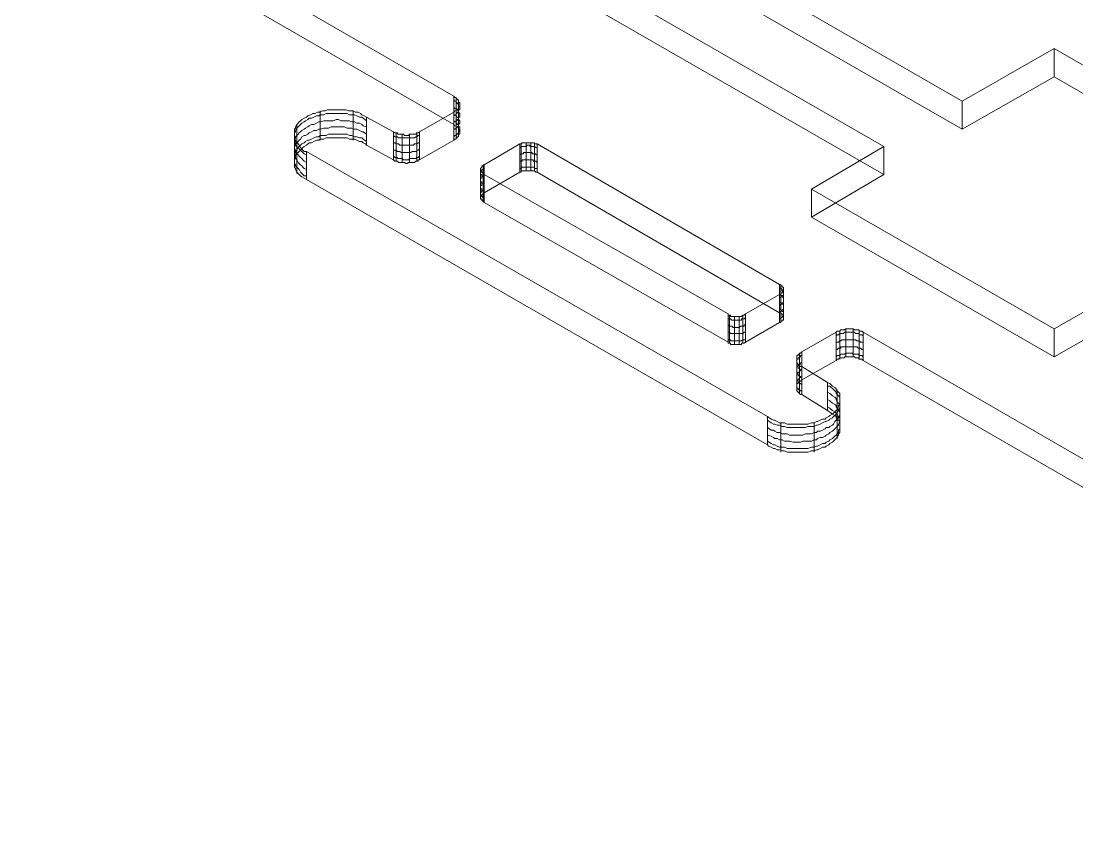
# Model space of a CAD drawing. Header units: millimetres. Extents: x 251 to 1800, y 172 to 1116.
# Drawn here: x 555.7 to 783.1, y 456 to 633.7 of the extents above; entities that cross this region are included whole.
import ezdxf

# ---------------------------------------------------------------- set-up
doc = ezdxf.new("R2010")
doc.units = ezdxf.units.MM

msp = doc.modelspace()

# ---------------------------------------------------------------- linework, layer by layer
at = {"color": 8, "lineweight": 0, "true_color": 0x808080}
for points in [[(467.501393, 722.153503), (648.875844, 617.53877)], [(467.501393, 722.153503), (648.875844, 617.53877)], [(593.165812, 686.060456), (583.412424, 680.522515), (558.312602, 695.014838), (570.46301, 701.875272), (565.972043, 704.492707), (577.846931, 711.353141), (582.337898, 708.735706), (603.993726, 721.106529), (610.578641, 717.414569), (615.345127, 720.059555), (626.944496, 713.474641), (622.205561, 710.554134), (629.065996, 706.889726), (610.055154, 695.813844), (758.422375, 610.430368), (778.232223, 621.754217), (830.746229, 591.447079), (810.963933, 580.123229)], [(467.501393, 716.092075), (648.875844, 611.477342), (649.123811, 611.201823), (649.399331, 611.201823), (649.399331, 610.953855), (649.647298, 610.953855), (649.922817, 610.678336), (649.922817, 610.430368), (650.198337, 610.154849), (650.198337, 609.879329), (650.198337, 609.631362), (650.198337, 609.355842), (649.922817, 609.355842), (649.922817, 609.107875), (649.922817, 608.832356), (649.647298, 608.832356), (649.647298, 608.584388), (649.399331, 608.584388), (649.399331, 608.308869), (649.123811, 608.308869), (648.875844, 608.060901)], [(467.501393, 716.092075), (648.875844, 611.477342)], [(758.422375, 616.491796), (610.055154, 701.875272)], [(758.422375, 616.491796), (610.055154, 701.875272)], [(610.055154, 695.813844), (758.422375, 610.430368)], [(741.533033, 606.738408), (593.165812, 692.121884)], [(725.938632, 591.447079), (725.938632, 597.508506), (741.533033, 606.738408), (593.165812, 692.121884)], [(593.165812, 686.060456), (741.533033, 600.67698)], [(593.165812, 686.060456), (741.533033, 600.67698)], [(758.422375, 616.491796), (778.232223, 627.815645)], [(758.422375, 616.491796), (778.232223, 627.815645)], [(778.232223, 627.815645), (830.746229, 597.508506)], [(778.232223, 621.754217), (778.232223, 627.815645)], [(778.232223, 627.815645), (830.746229, 597.508506)], [(778.232223, 621.754217), (778.232223, 627.815645)], [(758.422375, 610.430368), (778.232223, 621.754217)], [(778.232223, 621.754217), (830.746229, 591.447079)], [(648.875844, 614.122329), (649.123811, 614.370296), (649.399331, 614.370296), (649.399331, 614.645816), (649.647298, 614.645816), (649.922817, 614.893783), (649.922817, 615.169303), (650.198337, 615.41727), (650.198337, 615.69279), (650.198337, 615.940757), (650.198337, 616.216277), (649.922817, 616.216277), (649.922817, 616.491796), (649.922817, 616.739764), (649.647298, 616.739764), (649.647298, 617.015283), (649.399331, 617.015283), (649.399331, 617.263251), (649.123811, 617.263251), (648.875844, 617.53877)], [(648.875844, 611.477342), (648.875844, 617.53877)], [(648.875844, 611.477342), (648.875844, 617.53877)], [(648.875844, 614.122329), (649.123811, 614.370296), (649.399331, 614.370296), (649.399331, 614.645816), (649.647298, 614.645816), (649.922817, 614.893783), (649.922817, 615.169303), (650.198337, 615.41727), (650.198337, 615.69279), (650.198337, 615.940757), (650.198337, 616.216277), (649.922817, 616.216277), (649.922817, 616.491796), (649.922817, 616.739764), (649.647298, 616.739764), (649.647298, 617.015283), (649.399331, 617.015283), (649.399331, 617.263251), (649.123811, 617.263251), (648.875844, 617.53877)], [(648.875844, 613.323322), (649.123811, 613.57129), (649.399331, 613.57129), (649.399331, 613.846809), (649.647298, 613.846809), (649.647298, 614.122329), (649.922817, 614.122329), (649.922817, 614.370296), (649.922817, 614.645816), (650.198337, 614.645816), (650.198337, 614.893783), (650.198337, 615.169303), (650.198337, 615.41727), (649.922817, 615.41727), (649.922817, 615.69279), (649.922817, 615.940757), (649.647298, 615.940757), (649.647298, 616.216277), (649.399331, 616.216277), (649.399331, 616.491796), (649.123811, 616.491796), (648.875844, 616.739764), (648.875844, 616.491796)], [(649.399331, 610.953855), (649.399331, 617.015283), (649.399331, 616.739764)], [(758.422375, 616.491796), (758.422375, 610.430368)], [(758.422375, 616.491796), (758.422375, 610.430368)], [(617.191107, 605.663882), (616.667621, 605.663882), (616.392101, 605.939401), (616.144134, 606.214921), (615.868614, 606.462888), (615.593095, 606.986375), (615.345127, 607.261895), (615.069608, 607.509862), (614.82164, 607.785382), (614.82164, 608.060901), (614.546121, 608.308869), (614.546121, 608.832356), (614.546121, 609.107875), (614.546121, 609.355842), (614.546121, 609.631362), (614.546121, 610.154849), (614.546121, 610.430368), (614.82164, 610.678336), (614.82164, 610.953855), (615.069608, 611.477342), (615.345127, 611.72531), (615.593095, 612.000829), (615.868614, 612.276349), (616.144134, 612.524316), (616.667621, 612.799836), (617.191107, 613.047803), (617.466627, 613.323322), (617.990114, 613.57129), (618.513601, 613.846809), (619.037088, 613.846809), (619.560575, 614.122329), (620.084062, 614.122329), (620.635101, 614.370296), (621.158587, 614.370296), (621.682074, 614.645816), (622.205561, 614.645816), (622.729048, 614.645816), (623.252535, 614.645816), (623.776022, 614.645816), (624.327061, 614.645816), (625.098516, 614.645816), (625.649554, 614.645816), (626.173041, 614.370296), (626.696528, 614.370296), (627.220015, 614.370296), (627.743502, 614.122329), (628.266989, 614.122329), (628.818028, 613.846809), (629.065996, 613.57129), (629.589482, 613.323322), (630.112969, 613.047803)], [(617.191107, 605.663882), (616.667621, 605.663882), (616.392101, 605.939401), (616.144134, 606.214921), (615.868614, 606.462888), (615.593095, 606.986375), (615.345127, 607.261895), (615.069608, 607.509862), (614.82164, 607.785382), (614.82164, 608.060901), (614.546121, 608.308869), (614.546121, 608.832356), (614.546121, 609.107875), (614.546121, 609.355842), (614.546121, 609.631362), (614.546121, 610.154849), (614.546121, 610.430368), (614.82164, 610.678336), (614.82164, 610.953855), (615.069608, 611.477342), (615.345127, 611.72531), (615.593095, 612.000829), (615.868614, 612.276349), (616.144134, 612.524316), (616.667621, 612.799836), (617.191107, 613.047803), (617.466627, 613.323322), (617.990114, 613.57129), (618.513601, 613.846809), (619.037088, 613.846809), (619.560575, 614.122329), (620.084062, 614.122329), (620.635101, 614.370296), (621.158587, 614.370296), (621.682074, 614.645816), (622.205561, 614.645816), (622.729048, 614.645816), (623.252535, 614.645816), (623.776022, 614.645816), (624.327061, 614.645816), (625.098516, 614.645816), (625.649554, 614.645816), (626.173041, 614.370296), (626.696528, 614.370296), (627.220015, 614.370296), (627.743502, 614.122329), (628.266989, 614.122329), (628.818028, 613.846809), (629.065996, 613.57129), (629.589482, 613.323322), (630.112969, 613.047803)], [(620.084062, 614.370296), (620.084062, 608.308869), (620.084062, 608.060901)], [(627.220015, 614.370296), (627.220015, 608.308869), (627.220015, 608.060901)], [(648.875844, 614.122329), (641.464371, 609.879329)], [(648.875844, 614.122329), (641.464371, 609.879329)], [(648.875844, 612.000829), (649.123811, 612.000829), (649.399331, 612.276349), (649.647298, 612.276349), (649.647298, 612.524316), (649.922817, 612.524316), (649.922817, 612.799836), (649.922817, 613.047803), (650.198337, 613.047803), (650.198337, 613.323322), (650.198337, 613.57129), (650.198337, 613.846809), (649.922817, 614.122329), (649.922817, 614.370296), (649.647298, 614.645816), (649.399331, 614.893783), (649.123811, 614.893783), (648.875844, 615.169303), (648.875844, 614.893783)], [(648.875844, 614.122329), (648.875844, 608.060901)], [(648.875844, 614.122329), (648.875844, 608.060901)], [(649.399331, 608.584388), (649.399331, 614.645816), (649.399331, 614.370296)], [(649.922817, 610.154849), (649.922817, 616.216277), (649.922817, 615.940757)], [(649.922817, 609.355842), (649.922817, 615.41727), (649.922817, 615.169303)], [(617.191107, 604.892427), (616.667621, 605.140395), (616.392101, 605.415914), (616.144134, 605.663882), (615.868614, 605.939401), (615.593095, 606.214921), (615.345127, 606.462888), (615.069608, 606.738408), (614.82164, 606.986375), (614.82164, 607.261895), (614.546121, 607.785382), (614.546121, 608.060901), (614.546121, 608.308869), (614.546121, 608.584388), (614.546121, 609.107875), (614.546121, 609.355842), (614.546121, 609.631362), (614.82164, 609.879329), (614.82164, 610.154849), (615.069608, 610.678336), (615.345127, 610.953855), (615.593095, 611.201823), (615.868614, 611.477342), (616.144134, 611.72531), (616.667621, 612.000829), (616.915588, 612.276349), (617.466627, 612.524316), (617.714594, 612.799836), (618.238081, 612.799836), (618.761568, 613.047803), (619.312607, 613.323322), (619.836094, 613.323322), (620.084062, 613.57129), (620.883068, 613.57129), (621.406555, 613.846809), (621.930042, 613.846809), (622.481081, 613.846809), (623.004568, 613.846809), (623.528055, 613.846809), (624.051542, 613.846809), (624.575029, 613.846809), (625.374035, 613.846809), (625.897522, 613.846809), (626.421009, 613.57129), (626.944496, 613.57129), (627.495535, 613.57129), (628.019022, 613.323322), (628.542509, 613.047803), (629.065996, 613.047803), (629.341515, 612.799836), (630.112969, 612.276349), (630.112969, 612.000829)], [(617.191107, 603.294415), (616.667621, 603.569934), (616.392101, 603.817902), (616.144134, 604.093421), (615.868614, 604.368941), (615.593095, 604.616908), (615.345127, 604.892427), (615.069608, 605.140395), (614.82164, 605.415914), (614.82164, 605.939401), (614.546121, 606.214921), (614.546121, 606.462888), (614.546121, 606.738408), (614.546121, 607.261895), (614.546121, 607.509862), (614.546121, 607.785382), (614.546121, 608.060901), (614.82164, 608.584388), (614.82164, 608.832356), (615.069608, 609.107875), (615.345127, 609.355842), (615.593095, 609.631362), (615.868614, 609.879329), (616.144134, 610.154849), (616.667621, 610.430368), (616.915588, 610.678336), (617.466627, 610.953855), (617.714594, 611.201823), (618.238081, 611.477342), (618.761568, 611.477342), (619.312607, 611.72531), (619.836094, 612.000829), (620.084062, 612.000829), (620.883068, 612.276349), (621.406555, 612.276349), (621.930042, 612.276349), (622.481081, 612.276349), (623.004568, 612.276349), (623.528055, 612.524316), (624.051542, 612.524316), (624.575029, 612.276349), (625.374035, 612.276349), (625.897522, 612.276349), (626.421009, 612.276349), (626.944496, 612.000829), (627.495535, 612.000829), (628.019022, 611.72531), (628.542509, 611.72531), (629.065996, 611.477342), (629.341515, 611.201823), (630.112969, 610.953855), (630.112969, 610.678336)], [(635.92643, 609.879329), (630.112969, 613.047803)], [(635.92643, 609.879329), (630.112969, 613.047803)], [(630.112969, 606.986375), (630.112969, 613.047803)], [(630.112969, 606.986375), (630.112969, 613.047803)], [(648.875844, 610.430368), (649.123811, 610.430368), (649.399331, 610.678336), (649.647298, 610.953855), (649.922817, 611.201823), (649.922817, 611.477342), (650.198337, 611.72531), (650.198337, 612.000829), (650.198337, 612.276349), (649.922817, 612.524316), (649.922817, 612.799836), (649.647298, 613.047803), (649.399331, 613.323322), (649.123811, 613.57129), (648.875844, 613.57129), (648.875844, 613.323322)], [(648.875844, 608.832356), (649.123811, 609.107875), (649.399331, 609.107875), (649.647298, 609.355842), (649.922817, 609.631362), (649.922817, 609.879329), (650.198337, 610.154849), (650.198337, 610.430368), (650.198337, 610.678336), (650.198337, 610.953855), (649.922817, 610.953855), (649.922817, 611.201823), (649.922817, 611.477342), (649.647298, 611.477342), (649.647298, 611.72531), (649.399331, 611.72531), (649.399331, 612.000829), (649.123811, 612.000829), (648.875844, 612.276349), (648.875844, 612.000829)], [(617.191107, 601.723954), (616.667621, 601.971921), (616.392101, 602.247441), (616.144134, 602.52296), (615.868614, 602.770928), (615.593095, 603.046447), (615.345127, 603.294415), (615.069608, 603.817902), (614.82164, 604.093421), (614.82164, 604.368941), (614.546121, 604.616908), (614.546121, 604.892427), (614.546121, 605.415914), (614.546121, 605.663882), (614.546121, 605.939401), (614.546121, 606.214921), (614.546121, 606.738408), (614.82164, 606.986375), (614.82164, 607.261895), (615.069608, 607.509862), (615.345127, 607.785382), (615.593095, 608.060901), (615.868614, 608.308869), (616.144134, 608.832356), (616.667621, 609.107875), (616.915588, 609.107875), (617.466627, 609.355842), (617.714594, 609.631362), (618.238081, 609.879329), (618.761568, 610.154849), (619.312607, 610.154849), (619.836094, 610.430368), (620.084062, 610.430368), (620.883068, 610.678336), (621.406555, 610.678336), (621.930042, 610.678336), (622.481081, 610.953855), (623.004568, 610.953855), (623.528055, 610.953855), (624.051542, 610.953855), (624.575029, 610.953855), (625.374035, 610.953855), (625.897522, 610.678336), (626.421009, 610.678336), (626.944496, 610.678336), (627.495535, 610.430368), (628.019022, 610.430368), (628.542509, 610.154849), (629.065996, 609.879329), (629.341515, 609.879329), (630.112969, 609.355842), (630.112969, 609.107875)], [(615.069608, 611.477342), (615.069608, 605.415914), (615.069608, 605.140395)], [(635.92643, 609.879329), (636.201949, 609.631362), (636.449917, 609.631362), (636.725436, 609.631362), (636.725436, 609.355842), (637.000956, 609.355842), (637.248923, 609.355842), (637.524442, 609.355842), (637.77241, 609.355842), (638.047929, 609.355842), (638.295897, 609.107875), (638.571416, 609.107875), (638.846936, 609.107875), (639.094903, 609.107875), (639.370423, 609.355842), (639.61839, 609.355842), (639.89391, 609.355842), (640.169429, 609.355842), (640.417397, 609.355842), (640.692916, 609.355842), (640.940884, 609.631362), (641.216403, 609.631362), (641.464371, 609.879329)], [(635.92643, 609.879329), (636.201949, 609.631362), (636.449917, 609.631362), (636.725436, 609.631362), (636.725436, 609.355842), (637.000956, 609.355842), (637.248923, 609.355842), (637.524442, 609.355842), (637.77241, 609.355842), (638.047929, 609.355842), (638.295897, 609.107875), (638.571416, 609.107875), (638.846936, 609.107875), (639.094903, 609.107875), (639.370423, 609.355842), (639.61839, 609.355842), (639.89391, 609.355842), (640.169429, 609.355842), (640.417397, 609.355842), (640.692916, 609.355842), (640.940884, 609.631362), (641.216403, 609.631362), (641.464371, 609.879329)], [(635.92643, 609.879329), (635.92643, 603.817902)], [(635.92643, 609.879329), (635.92643, 603.817902)], [(636.449917, 603.569934), (636.449917, 609.631362), (636.449917, 609.355842)], [(640.940884, 603.569934), (640.940884, 609.631362), (640.940884, 609.355842)], [(641.464371, 603.817902), (641.464371, 609.879329)], [(641.464371, 603.817902), (641.464371, 609.879329)], [(648.875844, 611.477342), (649.123811, 611.201823), (649.399331, 611.201823), (649.399331, 610.953855), (649.647298, 610.953855), (649.922817, 610.678336), (649.922817, 610.430368), (650.198337, 610.154849), (650.198337, 609.879329), (650.198337, 609.631362), (650.198337, 609.355842), (649.922817, 609.355842), (649.922817, 609.107875), (649.922817, 608.832356), (649.647298, 608.832356), (649.647298, 608.584388), (649.399331, 608.584388), (649.399331, 608.308869), (649.123811, 608.308869), (648.875844, 608.060901)], [(617.191107, 600.401461), (616.667621, 600.401461), (616.392101, 600.67698), (616.144134, 600.924947), (615.868614, 601.200467), (615.593095, 601.723954), (615.345127, 601.971921), (615.069608, 602.247441), (614.82164, 602.52296), (614.82164, 602.770928), (614.546121, 603.046447), (614.546121, 603.569934), (614.546121, 603.817902), (614.546121, 604.093421), (614.546121, 604.368941), (614.546121, 604.892427), (614.546121, 605.140395), (614.82164, 605.415914), (614.82164, 605.663882), (615.069608, 605.939401), (615.345127, 606.462888), (615.593095, 606.738408), (615.868614, 606.986375), (616.144134, 607.261895), (616.667621, 607.509862), (616.915588, 607.785382), (617.466627, 608.060901), (617.714594, 608.060901), (618.238081, 608.308869), (618.761568, 608.584388), (619.312607, 608.832356), (619.836094, 608.832356), (620.084062, 609.107875), (620.883068, 609.107875), (621.406555, 609.107875), (621.930042, 609.355842), (622.481081, 609.355842), (623.004568, 609.355842), (623.528055, 609.355842), (624.051542, 609.355842), (624.575029, 609.355842), (625.374035, 609.355842), (625.897522, 609.355842), (626.421009, 609.107875), (626.944496, 609.107875), (627.495535, 608.832356), (628.019022, 608.832356), (628.542509, 608.584388), (629.065996, 608.584388), (629.341515, 608.308869), (630.112969, 607.785382), (630.112969, 607.509862)], [(641.464371, 603.817902), (641.216403, 603.817902), (641.216403, 603.569934), (640.940884, 603.569934), (640.692916, 603.569934), (640.417397, 603.294415), (640.169429, 603.294415), (639.89391, 603.294415), (639.61839, 603.294415), (639.370423, 603.294415), (639.094903, 603.294415), (638.846936, 603.046447), (638.571416, 603.046447), (638.295897, 603.294415), (638.047929, 603.294415), (637.77241, 603.294415), (637.524442, 603.294415), (637.248923, 603.294415), (637.000956, 603.294415), (636.725436, 603.569934), (636.449917, 603.569934), (636.201949, 603.569934), (635.92643, 603.817902), (630.112969, 606.986375), (629.865002, 607.261895), (629.341515, 607.509862), (629.065996, 607.785382), (628.542509, 607.785382), (628.019022, 608.060901), (627.495535, 608.308869), (626.944496, 608.308869), (626.421009, 608.308869), (625.897522, 608.584388), (625.374035, 608.584388), (624.575029, 608.584388), (624.051542, 608.584388), (623.528055, 608.584388), (623.004568, 608.584388), (622.481081, 608.584388), (621.930042, 608.584388), (621.406555, 608.584388), (620.883068, 608.308869), (620.084062, 608.308869), (619.836094, 608.060901), (619.312607, 608.060901), (618.761568, 607.785382), (618.238081, 607.509862), (617.714594, 607.509862), (617.191107, 606.986375), (616.667621, 606.738408), (616.392101, 606.462888), (616.144134, 606.214921), (615.868614, 605.939401), (615.593095, 605.663882), (615.345127, 605.415914), (615.069608, 605.140395), (614.82164, 604.892427), (614.82164, 604.616908), (614.546121, 604.093421), (614.546121, 603.817902), (614.546121, 603.569934), (614.546121, 603.294415), (614.546121, 602.770928), (614.546121, 602.52296), (614.546121, 602.247441), (614.82164, 601.971921), (614.82164, 601.723954), (615.069608, 601.200467), (615.345127, 600.924947), (615.593095, 600.67698), (615.868614, 600.401461), (616.144134, 600.153493), (616.667621, 599.877974), (617.191107, 599.602454), (716.460763, 542.432169), (716.708731, 542.15665), (717.232218, 541.908682), (717.755705, 541.633163), (718.031224, 541.633163), (718.554711, 541.357644), (719.078198, 541.357644), (719.601685, 541.109676), (720.152724, 541.109676), (720.676211, 540.834157), (721.199698, 540.834157), (721.998704, 540.834157), (722.522191, 540.834157), (723.045678, 540.834157), (723.569165, 540.834157), (724.092652, 540.834157), (724.643691, 540.834157), (725.167178, 540.834157), (725.938632, 541.109676), (726.489671, 541.109676), (727.013158, 541.357644), (727.261126, 541.357644), (727.812164, 541.633163), (728.335651, 541.908682), (728.859138, 541.908682), (729.107106, 542.15665), (729.658145, 542.432169), (729.906112, 542.680137), (730.429599, 542.955656), (730.705119, 543.203624), (730.953086, 543.479143), (731.228606, 543.754663), (731.504125, 544.00263), (731.752092, 544.526117), (731.752092, 544.801637), (732.027612, 545.049604), (732.027612, 545.325124), (732.027612, 545.573091), (732.027612, 546.12413), (732.027612, 546.372097), (732.027612, 546.647617), (732.027612, 546.895584), (732.027612, 547.419071), (731.752092, 547.694591), (731.504125, 547.97011), (731.228606, 548.218078), (731.228606, 548.493597), (730.953086, 548.741565), (730.429599, 549.017084), (730.181632, 549.265052), (729.382625, 549.816091), (723.844684, 553.232532), (723.569165, 553.232532), (723.321197, 553.480499), (723.045678, 553.756019), (722.770159, 554.031538), (722.770159, 554.279506), (722.770159, 554.555025), (722.770159, 554.802992), (722.770159, 555.078512), (722.770159, 555.326479), (722.770159, 555.601999), (723.045678, 555.601999), (723.045678, 555.877518), (723.321197, 555.877518), (723.321197, 556.125486), (723.569165, 556.125486), (723.844684, 556.401005)], [(630.112969, 606.986375), (629.865002, 607.261895), (629.341515, 607.509862), (629.065996, 607.785382), (628.542509, 607.785382), (628.019022, 608.060901), (627.495535, 608.308869), (626.944496, 608.308869), (626.421009, 608.308869), (625.897522, 608.584388), (625.374035, 608.584388), (624.575029, 608.584388), (624.051542, 608.584388), (623.528055, 608.584388), (623.004568, 608.584388), (622.481081, 608.584388), (621.930042, 608.584388), (621.406555, 608.584388), (620.883068, 608.308869), (620.084062, 608.308869), (619.836094, 608.060901), (619.312607, 608.060901), (618.761568, 607.785382), (618.238081, 607.509862), (617.714594, 607.509862), (617.191107, 606.986375), (616.667621, 606.738408), (616.392101, 606.462888), (616.144134, 606.214921), (615.868614, 605.939401), (615.593095, 605.663882), (615.345127, 605.415914), (615.069608, 605.140395), (614.82164, 604.892427), (614.82164, 604.616908), (614.546121, 604.093421), (614.546121, 603.817902), (614.546121, 603.569934), (614.546121, 603.294415), (614.546121, 602.770928), (614.546121, 602.52296), (614.546121, 602.247441), (614.82164, 601.971921), (614.82164, 601.723954), (615.069608, 601.200467), (615.345127, 600.924947), (615.593095, 600.67698), (615.868614, 600.401461), (616.144134, 600.153493), (616.667621, 599.877974), (617.191107, 599.602454)], [(615.069608, 607.261895), (615.069608, 601.200467), (615.069608, 600.924947)], [(635.92643, 609.107875), (636.201949, 608.832356), (636.449917, 608.832356), (636.725436, 608.832356), (637.000956, 608.584388), (637.248923, 608.584388), (637.524442, 608.584388), (637.77241, 608.584388), (638.047929, 608.584388), (638.295897, 608.584388), (638.571416, 608.584388), (638.846936, 608.584388), (639.094903, 608.584388), (639.370423, 608.584388), (639.61839, 608.584388), (639.89391, 608.584388), (640.169429, 608.584388), (640.417397, 608.584388), (640.692916, 608.832356), (640.940884, 608.832356), (641.216403, 609.107875), (641.464371, 609.107875), (641.464371, 608.832356)], [(635.92643, 607.509862), (636.201949, 607.509862), (636.449917, 607.261895), (636.725436, 607.261895), (637.000956, 607.261895), (637.248923, 606.986375), (637.524442, 606.986375), (637.77241, 606.986375), (638.047929, 606.986375), (638.295897, 606.986375), (638.571416, 606.986375), (638.846936, 606.986375), (639.094903, 606.986375), (639.370423, 606.986375), (639.61839, 606.986375), (639.89391, 606.986375), (640.169429, 606.986375), (640.417397, 607.261895), (640.692916, 607.261895), (640.940884, 607.261895), (641.216403, 607.509862), (641.464371, 607.509862), (641.464371, 607.261895)], [(637.77241, 603.294415), (637.77241, 609.355842), (637.77241, 609.107875)], [(639.370423, 603.294415), (639.370423, 609.355842), (639.370423, 609.107875)], [(641.464371, 603.817902), (648.875844, 608.060901)], [(641.464371, 603.817902), (648.875844, 608.060901)], [(655.460758, 602.770928), (663.120199, 607.261895)], [(655.460758, 602.770928), (663.120199, 607.261895)], [(666.812159, 607.261895), (666.564192, 607.261895), (666.288672, 607.261895), (666.288672, 607.509862), (666.013153, 607.509862), (665.765186, 607.509862), (665.489666, 607.509862), (665.241699, 607.509862), (664.966179, 607.509862), (664.718212, 607.509862), (664.442692, 607.509862), (664.167173, 607.509862), (663.919205, 607.509862), (663.643686, 607.509862), (663.395718, 607.261895), (663.120199, 607.261895)], [(666.812159, 607.261895), (666.564192, 607.261895), (666.288672, 607.261895), (666.288672, 607.509862), (666.013153, 607.509862), (665.765186, 607.509862), (665.489666, 607.509862), (665.241699, 607.509862), (664.966179, 607.509862), (664.718212, 607.509862), (664.442692, 607.509862), (664.167173, 607.509862), (663.919205, 607.509862), (663.643686, 607.509862), (663.395718, 607.261895), (663.120199, 607.261895)], [(663.120199, 601.200467), (663.120199, 607.261895)], [(663.120199, 601.200467), (663.120199, 607.261895)], [(663.395718, 601.448434), (663.395718, 607.261895), (663.395718, 606.986375)], [(664.442692, 601.448434), (664.442692, 607.509862), (664.442692, 607.261895)], [(665.489666, 601.448434), (665.489666, 607.509862), (665.489666, 607.261895)], [(666.288672, 601.448434), (666.288672, 607.261895), (666.288672, 606.986375)], [(666.812159, 607.261895), (719.078198, 576.954756)], [(666.812159, 607.261895), (666.812159, 601.200467)], [(666.812159, 607.261895), (719.078198, 576.954756)], [(666.812159, 607.261895), (666.812159, 601.200467)], [(617.191107, 605.663882), (716.460763, 548.493597)], [(617.191107, 605.663882), (617.191107, 599.602454)], [(617.191107, 605.663882), (617.191107, 599.602454)], [(617.191107, 605.663882), (716.460763, 548.493597)], [(635.92643, 603.817902), (630.112969, 606.986375)], [(635.92643, 606.214921), (635.92643, 605.939401), (636.201949, 605.939401), (636.449917, 605.939401), (636.725436, 605.663882), (637.000956, 605.663882), (637.248923, 605.663882), (637.524442, 605.415914), (637.77241, 605.415914), (638.047929, 605.415914), (638.295897, 605.415914), (638.571416, 605.415914), (638.846936, 605.415914), (639.094903, 605.415914), (639.370423, 605.415914), (639.61839, 605.415914), (639.89391, 605.663882), (640.169429, 605.663882), (640.417397, 605.663882), (640.692916, 605.663882), (640.940884, 605.663882), (640.940884, 605.939401), (641.216403, 605.939401), (641.464371, 606.214921), (641.464371, 605.939401)], [(666.812159, 606.462888), (666.564192, 606.462888), (666.288672, 606.738408), (666.013153, 606.738408), (665.765186, 606.738408), (665.489666, 606.738408), (665.241699, 606.738408), (665.241699, 606.986375), (664.966179, 606.986375), (664.718212, 606.986375), (664.442692, 606.738408), (664.167173, 606.738408), (663.919205, 606.738408), (663.643686, 606.738408), (663.395718, 606.738408), (663.395718, 606.462888), (663.120199, 606.462888), (663.120199, 606.214921)], [(666.812159, 604.892427), (666.564192, 604.892427), (666.564192, 605.140395), (666.288672, 605.140395), (666.013153, 605.140395), (665.765186, 605.140395), (665.765186, 605.415914), (665.489666, 605.415914), (665.241699, 605.415914), (664.966179, 605.415914), (664.718212, 605.415914), (664.442692, 605.415914), (664.167173, 605.415914), (663.919205, 605.415914), (663.919205, 605.140395), (663.643686, 605.140395), (663.395718, 605.140395), (663.120199, 604.892427), (663.120199, 604.616908)], [(725.938632, 597.508506), (741.533033, 606.738408)], [(741.533033, 606.738408), (741.533033, 600.67698)], [(741.533033, 606.738408), (741.533033, 600.67698)], [(635.92643, 604.616908), (636.201949, 604.368941), (636.449917, 604.368941), (636.725436, 604.368941), (636.725436, 604.093421), (637.000956, 604.093421), (637.248923, 604.093421), (637.524442, 604.093421), (637.77241, 604.093421), (638.047929, 603.817902), (638.295897, 603.817902), (638.571416, 603.817902), (638.846936, 603.817902), (639.094903, 603.817902), (639.370423, 604.093421), (639.61839, 604.093421), (639.89391, 604.093421), (640.169429, 604.093421), (640.417397, 604.093421), (640.692916, 604.093421), (640.940884, 604.368941), (641.216403, 604.368941), (641.464371, 604.616908), (641.464371, 604.368941)], [(641.464371, 603.817902), (641.216403, 603.817902), (641.216403, 603.569934), (640.940884, 603.569934), (640.692916, 603.569934), (640.417397, 603.294415), (640.169429, 603.294415), (639.89391, 603.294415), (639.61839, 603.294415), (639.370423, 603.294415), (639.094903, 603.294415), (638.846936, 603.046447), (638.571416, 603.046447), (638.295897, 603.294415), (638.047929, 603.294415), (637.77241, 603.294415), (637.524442, 603.294415), (637.248923, 603.294415), (637.000956, 603.294415), (636.725436, 603.569934), (636.449917, 603.569934), (636.201949, 603.569934), (635.92643, 603.817902)], [(655.460758, 602.770928), (655.212791, 602.770928), (655.212791, 602.52296), (654.937271, 602.52296), (654.937271, 602.247441), (654.661752, 601.971921), (654.661752, 601.723954), (654.661752, 601.448434), (654.937271, 601.448434), (654.937271, 601.200467), (655.212791, 600.924947), (655.460758, 600.924947), (655.460758, 600.67698)], [(655.460758, 602.770928), (655.212791, 602.770928), (655.212791, 602.52296), (654.937271, 602.52296), (654.937271, 602.247441), (654.661752, 601.971921), (654.661752, 601.723954), (654.661752, 601.448434), (654.937271, 601.448434), (654.937271, 601.200467), (655.212791, 600.924947), (655.460758, 600.924947), (655.460758, 600.67698)], [(655.460758, 602.770928), (655.460758, 596.7095)], [(655.460758, 602.770928), (655.460758, 596.7095)], [(666.812159, 603.294415), (666.564192, 603.569934), (666.288672, 603.569934), (666.013153, 603.569934), (666.013153, 603.817902), (665.765186, 603.817902), (665.489666, 603.817902), (665.241699, 603.817902), (664.966179, 603.817902), (664.718212, 603.817902), (664.442692, 603.817902), (664.167173, 603.817902), (663.919205, 603.817902), (663.643686, 603.817902), (663.643686, 603.569934), (663.395718, 603.569934), (663.120199, 603.569934), (663.120199, 603.294415), (663.120199, 603.046447)], [(654.661752, 595.910494), (654.661752, 601.971921), (654.661752, 601.723954)], [(655.460758, 601.971921), (655.212791, 601.971921), (655.212791, 601.723954), (654.937271, 601.723954), (654.937271, 601.448434), (654.661752, 601.200467), (654.661752, 600.924947), (654.661752, 600.67698), (654.937271, 600.67698), (654.937271, 600.401461), (655.212791, 600.401461), (655.212791, 600.153493), (655.460758, 600.153493), (655.460758, 599.877974), (655.460758, 599.602454)], [(654.661752, 595.387007), (654.661752, 601.448434), (654.661752, 601.200467)], [(655.460758, 600.67698), (655.460758, 600.401461), (655.212791, 600.401461), (654.937271, 600.153493), (654.937271, 599.877974), (654.661752, 599.877974), (654.661752, 599.602454), (654.661752, 599.354487), (654.661752, 599.078967), (654.937271, 599.078967), (654.937271, 598.831), (655.212791, 598.831), (655.212791, 598.55548), (655.460758, 598.55548), (655.460758, 598.307513)], [(655.212791, 596.7095), (655.212791, 602.52296), (655.212791, 602.247441)], [(655.212791, 594.86352), (655.212791, 600.924947), (655.212791, 600.67698)], [(655.460758, 596.7095), (663.120199, 601.200467)], [(708.002316, 570.617809), (655.460758, 600.67698)], [(708.002316, 570.617809), (655.460758, 600.67698)], [(655.460758, 594.615552), (655.460758, 600.67698)], [(655.460758, 594.615552), (655.460758, 600.67698)], [(666.812159, 601.971921), (666.564192, 601.971921), (666.288672, 601.971921), (666.288672, 602.247441), (666.013153, 602.247441), (665.765186, 602.247441), (665.489666, 602.247441), (665.241699, 602.247441), (664.966179, 602.247441), (664.718212, 602.247441), (664.442692, 602.247441), (664.167173, 602.247441), (663.919205, 602.247441), (663.643686, 602.247441), (663.395718, 601.971921), (663.120199, 601.971921), (663.120199, 601.723954)], [(663.120199, 601.200467), (663.395718, 601.200467), (663.395718, 601.448434), (663.643686, 601.448434), (663.919205, 601.448434), (664.167173, 601.448434), (664.442692, 601.448434), (664.718212, 601.448434), (664.966179, 601.448434), (665.241699, 601.448434), (665.489666, 601.448434), (665.765186, 601.448434), (666.013153, 601.448434), (666.288672, 601.448434), (666.564192, 601.200467), (666.812159, 601.200467)], [(666.812159, 601.200467), (719.078198, 570.893328)], [(794.047039, 570.369841), (778.232223, 561.387907), (725.938632, 591.447079), (741.533033, 600.67698)], [(725.938632, 591.447079), (741.533033, 600.67698)], [(617.191107, 599.602454), (716.460763, 542.432169)], [(655.460758, 599.078967), (655.212791, 598.831), (654.937271, 598.831), (654.937271, 598.55548), (654.937271, 598.307513), (654.661752, 598.307513), (654.661752, 598.031993), (654.661752, 597.756474), (654.937271, 597.508506), (654.937271, 597.232987), (655.212791, 597.232987), (655.212791, 596.985019), (655.460758, 596.985019), (655.460758, 596.7095)], [(655.460758, 597.508506), (655.212791, 597.508506), (655.212791, 597.232987), (654.937271, 597.232987), (654.937271, 596.985019), (654.661752, 596.7095), (654.661752, 596.461532), (654.661752, 596.186013), (654.937271, 596.186013), (654.937271, 595.910494), (655.212791, 595.662526), (655.460758, 595.387007), (655.460758, 595.139039)], [(655.460758, 594.615552), (655.212791, 594.86352), (654.937271, 595.139039), (654.937271, 595.387007), (654.661752, 595.387007), (654.661752, 595.662526), (654.661752, 595.910494), (654.937271, 596.186013), (654.937271, 596.461532), (655.212791, 596.461532), (655.212791, 596.7095), (655.460758, 596.7095)], [(778.232223, 567.449335), (725.938632, 597.508506)], [(778.232223, 567.449335), (725.938632, 597.508506)], [(725.938632, 591.447079), (725.938632, 597.508506)], [(708.002316, 564.556381), (655.460758, 594.615552)], [(778.232223, 561.387907), (725.938632, 591.447079)], [(719.078198, 574.833256), (719.353717, 574.833256), (719.353717, 575.108776), (719.601685, 575.108776), (719.601685, 575.356743), (719.877204, 575.356743), (719.877204, 575.632262), (719.877204, 575.907782), (719.877204, 576.155749), (719.877204, 576.431269), (719.601685, 576.431269), (719.601685, 576.679236), (719.353717, 576.679236), (719.353717, 576.954756), (719.078198, 576.954756)], [(719.078198, 570.893328), (719.078198, 576.954756)], [(719.078198, 570.893328), (719.078198, 576.954756)], [(719.078198, 574.833256), (719.353717, 574.833256), (719.353717, 575.108776), (719.601685, 575.108776), (719.601685, 575.356743), (719.877204, 575.356743), (719.877204, 575.632262), (719.877204, 575.907782), (719.877204, 576.155749), (719.877204, 576.431269), (719.601685, 576.431269), (719.601685, 576.679236), (719.353717, 576.679236), (719.353717, 576.954756), (719.078198, 576.954756)], [(719.078198, 574.061802), (719.353717, 574.061802), (719.353717, 574.309769), (719.601685, 574.309769), (719.601685, 574.585289), (719.877204, 574.585289), (719.877204, 574.833256), (719.877204, 575.108776), (719.877204, 575.356743), (719.877204, 575.632262), (719.601685, 575.632262), (719.601685, 575.907782), (719.353717, 576.155749), (719.078198, 576.155749), (719.078198, 575.907782)], [(719.353717, 570.617809), (719.353717, 576.679236), (719.353717, 576.431269)], [(719.877204, 570.094322), (719.877204, 576.155749), (719.877204, 575.907782)], [(719.877204, 569.570835), (719.877204, 575.632262), (719.877204, 575.356743)], [(794.047039, 576.431269), (778.232223, 567.449335)], [(794.047039, 576.431269), (778.232223, 567.449335)], [(719.078198, 574.833256), (711.694277, 570.617809)], [(719.078198, 574.833256), (711.694277, 570.617809)], [(719.078198, 572.463789), (719.353717, 572.739308), (719.601685, 572.739308), (719.601685, 572.987276), (719.877204, 572.987276), (719.877204, 573.262795), (719.877204, 573.510763), (719.877204, 573.786282), (719.877204, 574.061802), (719.601685, 574.309769), (719.601685, 574.585289), (719.353717, 574.585289), (719.078198, 574.833256), (719.078198, 574.585289)], [(719.078198, 574.833256), (719.078198, 568.771828)], [(719.078198, 574.833256), (719.078198, 568.771828)], [(719.078198, 571.141296), (719.353717, 571.141296), (719.601685, 571.416815), (719.877204, 571.664782), (719.877204, 571.940302), (719.877204, 572.215821), (719.877204, 572.463789), (719.877204, 572.739308), (719.601685, 572.739308), (719.601685, 572.987276), (719.353717, 572.987276), (719.078198, 573.262795), (719.078198, 572.987276)], [(719.353717, 569.047348), (719.353717, 575.108776), (719.353717, 574.833256)], [(719.078198, 569.570835), (719.353717, 569.570835), (719.353717, 569.846354), (719.601685, 569.846354), (719.601685, 570.094322), (719.877204, 570.094322), (719.877204, 570.369841), (719.877204, 570.617809), (719.877204, 570.893328), (719.877204, 571.141296), (719.601685, 571.141296), (719.601685, 571.416815), (719.353717, 571.416815), (719.353717, 571.664782), (719.078198, 571.664782), (719.078198, 571.416815)], [(719.078198, 570.893328), (719.353717, 570.893328), (719.353717, 570.617809), (719.601685, 570.617809), (719.601685, 570.369841), (719.877204, 570.369841), (719.877204, 570.094322), (719.877204, 569.846354), (719.877204, 569.570835), (719.877204, 569.295315), (719.601685, 569.295315), (719.601685, 569.047348), (719.353717, 569.047348), (719.353717, 568.771828), (719.078198, 568.771828)], [(708.002316, 570.617809), (708.002316, 570.369841), (708.250284, 570.369841), (708.525803, 570.369841), (708.525803, 570.094322), (708.801323, 570.094322), (709.04929, 570.094322), (709.32481, 570.094322), (709.572777, 570.094322), (709.848297, 570.094322), (710.123816, 570.094322), (710.371784, 570.094322), (710.647303, 570.094322), (710.895271, 570.094322), (711.17079, 570.369841), (711.418757, 570.369841), (711.694277, 570.617809)], [(708.002316, 570.617809), (708.002316, 564.556381)], [(708.002316, 570.617809), (708.002316, 570.369841), (708.250284, 570.369841), (708.525803, 570.369841), (708.525803, 570.094322), (708.801323, 570.094322), (709.04929, 570.094322), (709.32481, 570.094322), (709.572777, 570.094322), (709.848297, 570.094322), (710.123816, 570.094322), (710.371784, 570.094322), (710.647303, 570.094322), (710.895271, 570.094322), (711.17079, 570.369841), (711.418757, 570.369841), (711.694277, 570.617809)], [(708.002316, 570.617809), (708.002316, 564.556381)], [(708.002316, 569.846354), (708.002316, 569.570835), (708.250284, 569.570835), (708.525803, 569.570835), (708.801323, 569.295315), (709.04929, 569.295315), (709.32481, 569.295315), (709.572777, 569.295315), (709.848297, 569.295315), (710.123816, 569.295315), (710.371784, 569.295315), (710.647303, 569.295315), (710.895271, 569.295315), (710.895271, 569.570835), (711.17079, 569.570835), (711.418757, 569.570835), (711.694277, 569.846354), (711.694277, 569.570835)], [(708.250284, 564.308413), (708.250284, 570.369841), (708.250284, 570.094322)], [(709.32481, 564.032894), (709.32481, 570.094322), (709.32481, 569.846354)], [(710.371784, 564.032894), (710.371784, 570.094322), (710.371784, 569.846354)], [(711.17079, 564.308413), (711.17079, 570.369841), (711.17079, 570.094322)], [(711.694277, 564.556381), (711.694277, 570.617809)], [(711.694277, 564.556381), (711.694277, 570.617809)], [(719.078198, 568.771828), (711.694277, 564.556381)], [(794.047039, 570.369841), (778.232223, 561.387907)], [(708.002316, 568.248341), (708.250284, 568.000374), (708.525803, 568.000374), (708.801323, 568.000374), (709.04929, 567.724854), (709.32481, 567.724854), (709.572777, 567.724854), (709.848297, 567.724854), (710.123816, 567.724854), (710.371784, 567.724854), (710.647303, 568.000374), (710.895271, 568.000374), (711.17079, 568.000374), (711.418757, 568.000374), (711.418757, 568.248341), (711.694277, 568.248341), (711.694277, 568.000374)], [(708.002316, 566.677881), (708.250284, 566.677881), (708.525803, 566.402361), (708.801323, 566.402361), (709.04929, 566.402361), (709.32481, 566.402361), (709.572777, 566.402361), (709.848297, 566.402361), (710.123816, 566.402361), (710.371784, 566.402361), (710.647303, 566.402361), (710.895271, 566.402361), (711.17079, 566.402361), (711.418757, 566.677881), (711.694277, 566.677881), (711.694277, 566.402361)], [(723.844684, 562.462433), (731.228606, 566.677881)], [(723.844684, 562.462433), (731.228606, 566.677881)], [(737.042066, 566.677881), (736.766546, 566.925848), (736.518579, 566.925848), (736.243059, 566.925848), (736.243059, 567.201367), (735.995092, 567.201367), (735.719572, 567.201367), (735.444053, 567.201367), (735.196086, 567.201367), (734.920566, 567.449335), (734.672599, 567.449335), (734.397079, 567.449335), (734.12156, 567.449335), (733.873592, 567.449335), (733.598073, 567.449335), (733.350105, 567.449335), (733.074586, 567.201367), (732.826618, 567.201367), (732.551099, 567.201367), (732.275579, 567.201367), (732.027612, 566.925848), (731.752092, 566.925848), (731.504125, 566.925848), (731.228606, 566.677881)], [(737.042066, 566.677881), (736.766546, 566.925848), (736.518579, 566.925848), (736.243059, 566.925848), (736.243059, 567.201367), (735.995092, 567.201367), (735.719572, 567.201367), (735.444053, 567.201367), (735.196086, 567.201367), (734.920566, 567.449335), (734.672599, 567.449335), (734.397079, 567.449335), (734.12156, 567.449335), (733.873592, 567.449335), (733.598073, 567.449335), (733.350105, 567.449335), (733.074586, 567.201367), (732.826618, 567.201367), (732.551099, 567.201367), (732.275579, 567.201367), (732.027612, 566.925848), (731.752092, 566.925848), (731.504125, 566.925848), (731.228606, 566.677881)], [(731.228606, 560.616453), (731.228606, 566.677881)], [(737.042066, 565.878874), (736.766546, 566.154394), (736.518579, 566.154394), (736.243059, 566.154394), (736.243059, 566.402361), (735.995092, 566.402361), (735.719572, 566.402361), (735.444053, 566.402361), (735.196086, 566.677881), (734.920566, 566.677881), (734.672599, 566.677881), (734.397079, 566.677881), (734.12156, 566.677881), (733.873592, 566.677881), (733.598073, 566.677881), (733.350105, 566.677881), (733.074586, 566.677881), (732.826618, 566.402361), (732.551099, 566.402361), (732.275579, 566.402361), (732.027612, 566.402361), (731.752092, 566.154394), (731.504125, 566.154394), (731.228606, 565.878874), (731.228606, 565.603355)], [(731.228606, 560.616453), (731.228606, 566.677881)], [(732.027612, 560.86442), (732.027612, 566.925848), (732.027612, 566.677881)], [(733.350105, 561.387907), (733.350105, 567.449335), (733.350105, 567.201367)], [(734.920566, 561.387907), (734.920566, 567.449335), (734.920566, 567.201367)], [(736.243059, 560.86442), (736.243059, 566.925848), (736.243059, 566.677881)], [(737.042066, 566.677881), (918.388964, 462.035596)], [(737.042066, 566.677881), (737.042066, 560.616453)], [(737.042066, 566.677881), (737.042066, 560.616453)], [(737.042066, 566.677881), (918.388964, 462.035596)], [(778.232223, 561.387907), (778.232223, 567.449335)], [(778.232223, 561.387907), (778.232223, 567.449335)], [(708.002316, 565.079868), (708.250284, 565.079868), (708.525803, 565.079868), (708.525803, 564.8319), (708.801323, 564.8319), (709.04929, 564.8319), (709.32481, 564.8319), (709.572777, 564.8319), (709.848297, 564.8319), (710.123816, 564.8319), (710.371784, 564.8319), (710.647303, 564.8319), (710.895271, 564.8319), (711.17079, 565.079868), (711.418757, 565.079868), (711.694277, 565.079868), (711.694277, 564.8319)], [(711.694277, 564.556381), (711.418757, 564.308413), (711.17079, 564.308413), (710.895271, 564.308413), (710.895271, 564.032894), (710.647303, 564.032894), (710.371784, 564.032894), (710.123816, 564.032894), (709.848297, 564.032894), (709.572777, 564.032894), (709.32481, 564.032894), (709.04929, 564.032894), (708.801323, 564.032894), (708.525803, 564.032894), (708.525803, 564.308413), (708.250284, 564.308413), (708.002316, 564.308413), (708.002316, 564.556381)], [(737.042066, 564.556381), (736.766546, 564.556381), (736.518579, 564.556381), (736.243059, 564.8319), (735.995092, 564.8319), (735.719572, 564.8319), (735.444053, 565.079868), (735.196086, 565.079868), (734.920566, 565.079868), (734.672599, 565.079868), (734.397079, 565.079868), (734.12156, 565.079868), (733.873592, 565.079868), (733.598073, 565.079868), (733.350105, 565.079868), (733.074586, 565.079868), (732.826618, 565.079868), (732.551099, 565.079868), (732.275579, 564.8319), (732.027612, 564.8319), (731.752092, 564.556381), (731.504125, 564.556381), (731.228606, 564.556381), (731.228606, 564.308413)], [(723.844684, 562.462433), (723.569165, 562.186914), (723.321197, 562.186914), (723.321197, 561.938946), (723.045678, 561.938946), (723.045678, 561.663427), (722.770159, 561.663427), (722.770159, 561.387907), (722.770159, 561.13994), (722.770159, 560.86442), (722.770159, 560.616453), (722.770159, 560.340933), (722.770159, 560.092966), (723.045678, 559.817446), (723.045678, 559.541927), (723.321197, 559.541927), (723.569165, 559.293959), (723.844684, 559.293959)], [(723.844684, 562.462433), (723.569165, 562.186914), (723.321197, 562.186914), (723.321197, 561.938946), (723.045678, 561.938946), (723.045678, 561.663427), (722.770159, 561.663427), (722.770159, 561.387907), (722.770159, 561.13994), (722.770159, 560.86442), (722.770159, 560.616453), (722.770159, 560.340933), (722.770159, 560.092966), (723.045678, 559.817446), (723.045678, 559.541927), (723.321197, 559.541927), (723.569165, 559.293959), (723.844684, 559.293959)], [(723.321197, 556.125486), (723.321197, 562.186914), (723.321197, 561.938946)], [(723.844684, 562.462433), (723.844684, 556.401005)], [(723.844684, 562.462433), (723.844684, 556.401005)], [(737.042066, 562.98592), (736.766546, 562.98592), (736.518579, 563.233887), (736.243059, 563.233887), (735.995092, 563.233887), (735.719572, 563.509407), (735.444053, 563.509407), (735.196086, 563.509407), (734.920566, 563.509407), (734.672599, 563.509407), (734.397079, 563.509407), (734.12156, 563.509407), (733.873592, 563.509407), (733.598073, 563.509407), (733.350105, 563.509407), (733.074586, 563.509407), (732.826618, 563.509407), (732.551099, 563.509407), (732.275579, 563.509407), (732.275579, 563.233887), (732.027612, 563.233887), (731.752092, 563.233887), (731.504125, 562.98592), (731.228606, 562.98592), (731.228606, 562.710401)], [(737.042066, 561.387907), (736.766546, 561.663427), (736.518579, 561.663427), (736.243059, 561.663427), (735.995092, 561.938946), (735.719572, 561.938946), (735.444053, 561.938946), (735.196086, 561.938946), (734.920566, 561.938946), (734.672599, 562.186914), (734.397079, 562.186914), (734.12156, 562.186914), (733.873592, 562.186914), (733.598073, 562.186914), (733.350105, 562.186914), (733.074586, 561.938946), (732.826618, 561.938946), (732.551099, 561.938946), (732.275579, 561.938946), (732.027612, 561.663427), (731.752092, 561.663427), (731.504125, 561.663427), (731.228606, 561.387907), (731.228606, 561.13994)], [(723.844684, 561.663427), (723.569165, 561.663427), (723.569165, 561.387907), (723.321197, 561.387907), (723.321197, 561.13994), (723.045678, 561.13994), (723.045678, 560.86442), (722.770159, 560.86442), (722.770159, 560.616453), (722.770159, 560.340933), (722.770159, 560.092966), (722.770159, 559.817446), (722.770159, 559.541927), (722.770159, 559.293959), (723.045678, 559.293959), (723.045678, 559.01844), (723.321197, 558.770472), (723.569165, 558.494953), (723.844684, 558.494953), (723.844684, 558.246986)], [(722.770159, 555.078512), (722.770159, 561.13994), (722.770159, 560.86442)], [(722.770159, 554.279506), (722.770159, 560.340933), (722.770159, 560.092966)], [(723.844684, 560.092966), (723.569165, 560.092966), (723.569165, 559.817446), (723.321197, 559.817446), (723.045678, 559.541927), (722.770159, 559.293959), (722.770159, 559.01844), (722.770159, 558.770472), (722.770159, 558.494953), (722.770159, 558.246986), (722.770159, 557.971466), (722.770159, 557.695947), (723.045678, 557.695947), (723.045678, 557.447979), (723.321197, 557.17246), (723.569165, 557.17246), (723.844684, 556.924492), (723.844684, 556.648973)], [(723.321197, 553.480499), (723.321197, 559.541927), (723.321197, 559.293959)], [(731.228606, 560.616453), (723.844684, 556.401005)], [(731.228606, 560.616453), (723.844684, 556.401005)], [(731.228606, 560.616453), (731.504125, 560.86442), (731.752092, 560.86442), (732.027612, 561.13994), (732.275579, 561.13994), (732.551099, 561.13994), (732.826618, 561.13994), (733.074586, 561.13994), (733.074586, 561.387907), (733.350105, 561.387907), (733.598073, 561.387907), (733.873592, 561.387907), (734.12156, 561.387907), (734.397079, 561.387907), (734.672599, 561.387907), (734.920566, 561.387907), (735.196086, 561.387907), (735.444053, 561.13994), (735.719572, 561.13994), (735.995092, 561.13994), (736.243059, 560.86442), (736.518579, 560.86442), (736.766546, 560.86442), (737.042066, 560.616453), (918.388964, 455.974168)], [(731.228606, 560.616453), (731.504125, 560.86442), (731.752092, 560.86442), (732.027612, 561.13994), (732.275579, 561.13994), (732.551099, 561.13994), (732.826618, 561.13994), (733.074586, 561.13994), (733.074586, 561.387907), (733.350105, 561.387907), (733.598073, 561.387907), (733.873592, 561.387907), (734.12156, 561.387907), (734.397079, 561.387907), (734.672599, 561.387907), (734.920566, 561.387907), (735.196086, 561.387907), (735.444053, 561.13994), (735.719572, 561.13994), (735.995092, 561.13994), (736.243059, 560.86442), (736.518579, 560.86442), (736.766546, 560.86442), (737.042066, 560.616453)], [(737.042066, 560.616453), (918.388964, 455.974168)], [(723.844684, 558.770472), (723.569165, 558.494953), (723.321197, 558.246986), (723.045678, 557.971466), (722.770159, 557.695947), (722.770159, 557.447979), (722.770159, 557.17246), (722.770159, 556.924492), (722.770159, 556.648973), (722.770159, 556.401005), (723.045678, 556.125486), (723.045678, 555.877518), (723.321197, 555.877518), (723.321197, 555.601999), (723.569165, 555.601999), (723.844684, 555.326479), (723.844684, 555.078512)], [(729.382625, 555.877518), (723.844684, 559.293959)], [(723.844684, 553.232532), (723.844684, 559.293959)], [(729.382625, 555.877518), (723.844684, 559.293959)], [(723.844684, 553.232532), (723.844684, 559.293959)], [(729.382625, 555.877518), (729.906112, 555.601999), (730.181632, 555.326479), (730.429599, 555.078512), (730.953086, 554.802992), (731.228606, 554.555025), (731.228606, 554.279506), (731.504125, 554.031538), (731.752092, 553.756019), (732.027612, 553.480499), (732.027612, 552.957012), (732.027612, 552.709045), (732.027612, 552.433525), (732.027612, 552.185558), (732.027612, 551.634519), (732.027612, 551.386551), (732.027612, 551.111032), (731.752092, 550.863064), (731.752092, 550.587545), (731.504125, 550.064058), (731.228606, 549.816091), (730.953086, 549.540571), (730.705119, 549.265052), (730.429599, 549.017084), (729.906112, 548.741565), (729.658145, 548.493597), (729.107106, 548.218078), (728.859138, 547.97011), (728.335651, 547.97011), (727.812164, 547.694591), (727.261126, 547.419071), (727.013158, 547.419071), (726.489671, 547.171104), (725.938632, 547.171104), (725.167178, 546.895584), (724.643691, 546.895584), (724.092652, 546.895584), (723.569165, 546.895584), (723.045678, 546.895584), (722.522191, 546.895584), (721.998704, 546.895584), (721.199698, 546.895584), (720.676211, 546.895584), (720.152724, 547.171104), (719.601685, 547.171104), (719.078198, 547.171104), (718.554711, 547.419071), (718.031224, 547.694591), (717.755705, 547.694591), (717.232218, 547.97011), (716.460763, 548.493597)], [(729.382625, 555.877518), (729.906112, 555.601999), (730.181632, 555.326479), (730.429599, 555.078512), (730.953086, 554.802992), (731.228606, 554.555025), (731.228606, 554.279506), (731.504125, 554.031538), (731.752092, 553.756019), (732.027612, 553.480499), (732.027612, 552.957012), (732.027612, 552.709045), (732.027612, 552.433525), (732.027612, 552.185558), (732.027612, 551.634519), (732.027612, 551.386551), (732.027612, 551.111032), (731.752092, 550.863064), (731.752092, 550.587545), (731.504125, 550.064058), (731.228606, 549.816091), (730.953086, 549.540571), (730.705119, 549.265052), (730.429599, 549.017084), (729.906112, 548.741565), (729.658145, 548.493597), (729.107106, 548.218078), (728.859138, 547.97011), (728.335651, 547.97011), (727.812164, 547.694591), (727.261126, 547.419071), (727.013158, 547.419071), (726.489671, 547.171104), (725.938632, 547.171104), (725.167178, 546.895584), (724.643691, 546.895584), (724.092652, 546.895584), (723.569165, 546.895584), (723.045678, 546.895584), (722.522191, 546.895584), (721.998704, 546.895584), (721.199698, 546.895584), (720.676211, 546.895584), (720.152724, 547.171104), (719.601685, 547.171104), (719.078198, 547.171104), (718.554711, 547.419071), (718.031224, 547.694591), (717.755705, 547.694591), (717.232218, 547.97011), (716.460763, 548.493597)], [(729.382625, 555.078512), (729.906112, 555.078512), (730.181632, 554.802992), (730.429599, 554.555025), (730.953086, 554.031538), (731.228606, 553.756019), (731.228606, 553.480499), (731.504125, 553.232532), (731.752092, 552.957012), (732.027612, 552.709045), (732.027612, 552.433525), (732.027612, 551.910038), (732.027612, 551.634519), (732.027612, 551.386551), (732.027612, 551.111032), (732.027612, 550.587545), (732.027612, 550.339577), (731.752092, 550.064058), (731.752092, 549.816091), (731.504125, 549.265052), (731.228606, 549.017084), (730.953086, 548.741565), (730.705119, 548.493597), (730.429599, 548.218078), (729.906112, 547.97011), (729.658145, 547.694591), (729.107106, 547.419071), (728.859138, 547.419071), (728.335651, 547.171104), (727.812164, 546.895584), (727.261126, 546.647617), (727.013158, 546.647617), (726.489671, 546.372097), (725.938632, 546.372097), (725.167178, 546.372097), (724.643691, 546.12413), (724.092652, 546.12413), (723.569165, 546.12413), (723.045678, 546.12413), (722.522191, 546.12413), (721.998704, 546.12413), (721.199698, 546.12413), (720.676211, 546.12413), (720.152724, 546.372097), (719.601685, 546.372097), (719.078198, 546.647617), (718.554711, 546.647617), (718.031224, 546.895584), (717.755705, 546.895584), (717.232218, 547.171104), (716.460763, 547.694591), (716.460763, 547.419071)], [(723.844684, 557.17246), (723.569165, 556.924492), (723.321197, 556.924492), (723.321197, 556.648973), (723.045678, 556.648973), (723.045678, 556.401005), (722.770159, 556.401005), (722.770159, 556.125486), (722.770159, 555.877518), (722.770159, 555.601999), (722.770159, 555.326479), (722.770159, 555.078512), (722.770159, 554.802992), (723.045678, 554.555025), (723.045678, 554.279506), (723.321197, 554.279506), (723.569165, 554.031538), (723.844684, 554.031538), (723.844684, 553.756019)], [(723.844684, 553.232532), (723.569165, 553.232532), (723.321197, 553.480499), (723.045678, 553.756019), (722.770159, 554.031538), (722.770159, 554.279506), (722.770159, 554.555025), (722.770159, 554.802992), (722.770159, 555.078512), (722.770159, 555.326479), (722.770159, 555.601999), (723.045678, 555.601999), (723.045678, 555.877518), (723.321197, 555.877518), (723.321197, 556.125486), (723.569165, 556.125486), (723.844684, 556.401005)], [(729.382625, 555.877518), (729.382625, 549.816091)], [(729.382625, 555.877518), (729.382625, 549.816091)], [(729.382625, 553.756019), (729.906112, 553.480499), (730.181632, 553.232532), (730.429599, 552.957012), (730.953086, 552.709045), (731.228606, 552.433525), (731.228606, 552.185558), (731.504125, 551.634519), (731.752092, 551.386551), (732.027612, 551.111032), (732.027612, 550.863064), (732.027612, 550.587545), (732.027612, 550.064058), (732.027612, 549.816091), (732.027612, 549.540571), (732.027612, 549.265052), (732.027612, 548.741565), (731.752092, 548.493597), (731.752092, 548.218078), (731.504125, 547.97011), (731.228606, 547.694591), (730.953086, 547.419071), (730.705119, 546.895584), (730.429599, 546.647617), (729.906112, 546.372097), (729.658145, 546.12413), (729.107106, 546.12413), (728.859138, 545.848611), (728.335651, 545.573091), (727.812164, 545.325124), (727.261126, 545.325124), (727.013158, 545.049604), (726.489671, 545.049604), (725.938632, 544.801637), (725.167178, 544.801637), (724.643691, 544.801637), (724.092652, 544.526117), (723.569165, 544.526117), (723.045678, 544.526117), (722.522191, 544.526117), (721.998704, 544.526117), (721.199698, 544.526117), (720.676211, 544.801637), (720.152724, 544.801637), (719.601685, 544.801637), (719.078198, 545.049604), (718.554711, 545.049604), (718.031224, 545.325124), (717.755705, 545.573091), (717.232218, 545.573091), (716.460763, 546.12413), (716.460763, 545.848611)], [(729.382625, 549.816091), (723.844684, 553.232532)], [(731.504125, 554.279506), (731.504125, 548.218078), (731.504125, 547.97011)], [(729.382625, 552.185558), (729.906112, 551.910038), (730.181632, 551.634519), (730.429599, 551.386551), (730.953086, 551.111032), (731.228606, 550.863064), (731.228606, 550.587545), (731.504125, 550.339577), (731.752092, 549.816091), (732.027612, 549.540571), (732.027612, 549.265052), (732.027612, 549.017084), (732.027612, 548.741565), (732.027612, 548.218078), (732.027612, 547.97011), (732.027612, 547.694591), (732.027612, 547.419071), (731.752092, 546.895584), (731.752092, 546.647617), (731.504125, 546.372097), (731.228606, 546.12413), (730.953086, 545.848611), (730.705119, 545.573091), (730.429599, 545.325124), (729.906112, 545.049604), (729.658145, 544.801637), (729.107106, 544.526117), (728.859138, 544.27815), (728.335651, 544.00263), (727.812164, 544.00263), (727.261126, 543.754663), (727.013158, 543.479143), (726.489671, 543.479143), (725.938632, 543.203624), (725.167178, 543.203624), (724.643691, 543.203624), (724.092652, 543.203624), (723.569165, 542.955656), (723.045678, 542.955656), (722.522191, 542.955656), (721.998704, 542.955656), (721.199698, 543.203624), (720.676211, 543.203624), (720.152724, 543.203624), (719.601685, 543.479143), (719.078198, 543.479143), (718.554711, 543.754663), (718.031224, 543.754663), (717.755705, 544.00263), (717.232218, 544.27815), (716.460763, 544.526117), (716.460763, 544.27815)], [(729.382625, 550.587545), (729.906112, 550.339577), (730.181632, 550.064058), (730.429599, 549.816091), (730.953086, 549.540571), (731.228606, 549.265052), (731.228606, 549.017084), (731.504125, 548.741565), (731.752092, 548.493597), (732.027612, 548.218078), (732.027612, 547.694591), (732.027612, 547.419071), (732.027612, 547.171104), (732.027612, 546.895584), (732.027612, 546.372097), (732.027612, 546.12413), (732.027612, 545.848611), (731.752092, 545.573091), (731.752092, 545.049604), (731.504125, 544.801637), (731.228606, 544.526117), (730.953086, 544.27815), (730.705119, 544.00263), (730.429599, 543.754663), (729.906112, 543.479143), (729.658145, 543.203624), (729.107106, 542.955656), (728.859138, 542.680137), (728.335651, 542.680137), (727.812164, 542.432169), (727.261126, 542.15665), (727.013158, 542.15665), (726.489671, 541.908682), (725.938632, 541.908682), (725.167178, 541.633163), (724.643691, 541.633163), (724.092652, 541.633163), (723.569165, 541.633163), (723.045678, 541.633163), (722.522191, 541.633163), (721.998704, 541.633163), (721.199698, 541.633163), (720.676211, 541.633163), (720.152724, 541.908682), (719.601685, 541.908682), (719.078198, 541.908682), (718.554711, 542.15665), (718.031224, 542.432169), (717.755705, 542.432169), (717.232218, 542.680137), (716.460763, 543.203624), (716.460763, 542.955656)], [(716.460763, 542.432169), (716.708731, 542.15665), (717.232218, 541.908682), (717.755705, 541.633163), (718.031224, 541.633163), (718.554711, 541.357644), (719.078198, 541.357644), (719.601685, 541.109676), (720.152724, 541.109676), (720.676211, 540.834157), (721.199698, 540.834157), (721.998704, 540.834157), (722.522191, 540.834157), (723.045678, 540.834157), (723.569165, 540.834157), (724.092652, 540.834157), (724.643691, 540.834157), (725.167178, 540.834157), (725.938632, 541.109676), (726.489671, 541.109676), (727.013158, 541.357644), (727.261126, 541.357644), (727.812164, 541.633163), (728.335651, 541.908682), (728.859138, 541.908682), (729.107106, 542.15665), (729.658145, 542.432169), (729.906112, 542.680137), (730.429599, 542.955656), (730.705119, 543.203624), (730.953086, 543.479143), (731.228606, 543.754663), (731.504125, 544.00263), (731.752092, 544.526117), (731.752092, 544.801637), (732.027612, 545.049604), (732.027612, 545.325124), (732.027612, 545.573091), (732.027612, 546.12413), (732.027612, 546.372097), (732.027612, 546.647617), (732.027612, 546.895584), (732.027612, 547.419071), (731.752092, 547.694591), (731.504125, 547.97011), (731.228606, 548.218078), (731.228606, 548.493597), (730.953086, 548.741565), (730.429599, 549.017084), (730.181632, 549.265052), (729.382625, 549.816091)], [(716.460763, 542.432169), (716.460763, 548.493597)], [(716.460763, 542.432169), (716.460763, 548.493597)], [(731.504125, 550.064058), (731.504125, 544.00263), (731.504125, 543.754663)], [(719.353717, 547.171104), (719.353717, 541.109676), (719.353717, 540.834157)], [(726.489671, 547.171104), (726.489671, 541.109676), (726.489671, 540.834157)]]:
    msp.add_lwpolyline(points, dxfattribs=at)
msp.add_lwpolyline([(666.812159, 601.200467), (719.078198, 570.893328), (719.353717, 570.893328), (719.353717, 570.617809), (719.601685, 570.617809), (719.601685, 570.369841), (719.877204, 570.369841), (719.877204, 570.094322), (719.877204, 569.846354), (719.877204, 569.570835), (719.877204, 569.295315), (719.601685, 569.295315), (719.601685, 569.047348), (719.353717, 569.047348), (719.353717, 568.771828), (719.078198, 568.771828), (711.694277, 564.556381), (711.418757, 564.308413), (711.17079, 564.308413), (710.895271, 564.308413), (710.895271, 564.032894), (710.647303, 564.032894), (710.371784, 564.032894), (710.123816, 564.032894), (709.848297, 564.032894), (709.572777, 564.032894), (709.32481, 564.032894), (709.04929, 564.032894), (708.801323, 564.032894), (708.525803, 564.032894), (708.525803, 564.308413), (708.250284, 564.308413), (708.002316, 564.308413), (708.002316, 564.556381), (655.460758, 594.615552), (655.212791, 594.86352), (654.937271, 595.139039), (654.937271, 595.387007), (654.661752, 595.387007), (654.661752, 595.662526), (654.661752, 595.910494), (654.937271, 596.186013), (654.937271, 596.461532), (655.212791, 596.461532), (655.212791, 596.7095), (655.460758, 596.7095), (663.120199, 601.200467), (663.395718, 601.200467), (663.395718, 601.448434), (663.643686, 601.448434), (663.919205, 601.448434), (664.167173, 601.448434), (664.442692, 601.448434), (664.718212, 601.448434), (664.966179, 601.448434), (665.241699, 601.448434), (665.489666, 601.448434), (665.765186, 601.448434), (666.013153, 601.448434), (666.288672, 601.448434), (666.564192, 601.200467)], close=True, dxfattribs=at)

doc.saveas('drawing.dxf')
